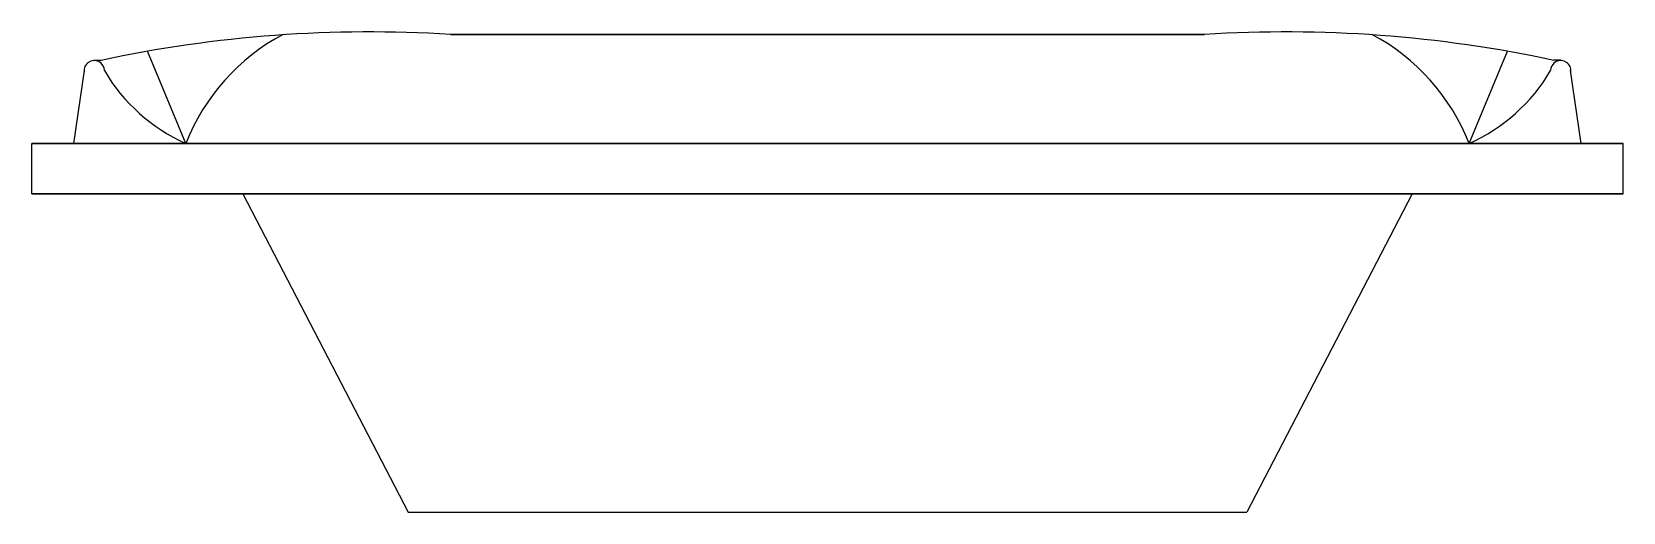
# Model space of a CAD drawing. Header units: millimetres. Extents: x 685.09 to 686.99, y 759.17 to 759.74.
import ezdxf

# ---------------------------------------------------------------- set-up
doc = ezdxf.new("R2010")
doc.units = ezdxf.units.MM
doc.layers.add('Acqualife', color=3, linetype='Continuous')

msp = doc.modelspace()

# ---------------------------------------------------------------- linework, layer by layer
at = {"layer": 'Acqualife', "color": 2}
for p, q in [((685.5928, 759.7384), (686.4928, 759.7384)), ((686.4928, 759.7384), (685.5928, 759.7384)), ((685.2767, 759.6084), (685.2308, 759.7183)), ((686.809, 759.6084), (686.8549, 759.7183)), ((685.1674, 759.7076), (685.1756, 759.7076)), ((686.9183, 759.7076), (686.9101, 759.7076)), ((685.1428, 759.6084), (685.1556, 759.6952)), ((686.9428, 759.6084), (686.9301, 759.6952)), ((685.3449, 759.5484), (685.5422, 759.1684)), ((686.7408, 759.5484), (686.5435, 759.1684)), ((686.7408, 759.5484), (686.5435, 759.1684)), ((685.5422, 759.1684), (686.5435, 759.1684))]:
    msp.add_line(p, q, dxfattribs=at)
at = {"layer": 'Acqualife'}
for p, q in [((685.0928, 759.6084), (686.9928, 759.6084)), ((685.0928, 759.5484), (685.0928, 759.6084)), ((685.0928, 759.6084), (685.1428, 759.6084)), ((686.9928, 759.6084), (685.0928, 759.6084)), ((685.0928, 759.6084), (686.9928, 759.6084)), ((686.9928, 759.6084), (685.0928, 759.6084)), ((686.9928, 759.5484), (686.9928, 759.6084)), ((686.9928, 759.5484), (685.0928, 759.5484)), ((685.0928, 759.5484), (685.3449, 759.5484)), ((685.0928, 759.5484), (686.0453, 759.5484)), ((685.0928, 759.5484), (686.9928, 759.5484)), ((686.9928, 759.5484), (685.0928, 759.5484)), ((685.0928, 759.5484), (686.9928, 759.5484)), ((686.9928, 759.5484), (686.0453, 759.5484)), ((686.9928, 759.5484), (686.0453, 759.5484)), ((686.9928, 759.5484), (686.7408, 759.5484))]:
    msp.add_line(p, q, dxfattribs=at)
at = {"layer": 'Acqualife', "color": 2}
for centre, radius, start, end in [((685.4957, 758.2137), 1.5277, 86.3556, 102.0945), ((685.5123, 759.5148), 0.2535, 118.1082, 158.3283), ((686.59, 758.2137), 1.5277, 77.9055, 93.6444), ((686.5734, 759.5148), 0.2535, 21.6717, 61.8918), ((685.1674, 759.6952), 0.0121, 0, 187.6326), ((686.9183, 759.6952), 0.0121, 352.3674, 180), ((685.3642, 759.8042), 0.2145, 210.533, 245.9123), ((686.7215, 759.8042), 0.2145, 294.0877, 329.467)]:
    msp.add_arc(centre, radius, start, end, dxfattribs=at)

doc.saveas('drawing.dxf')
